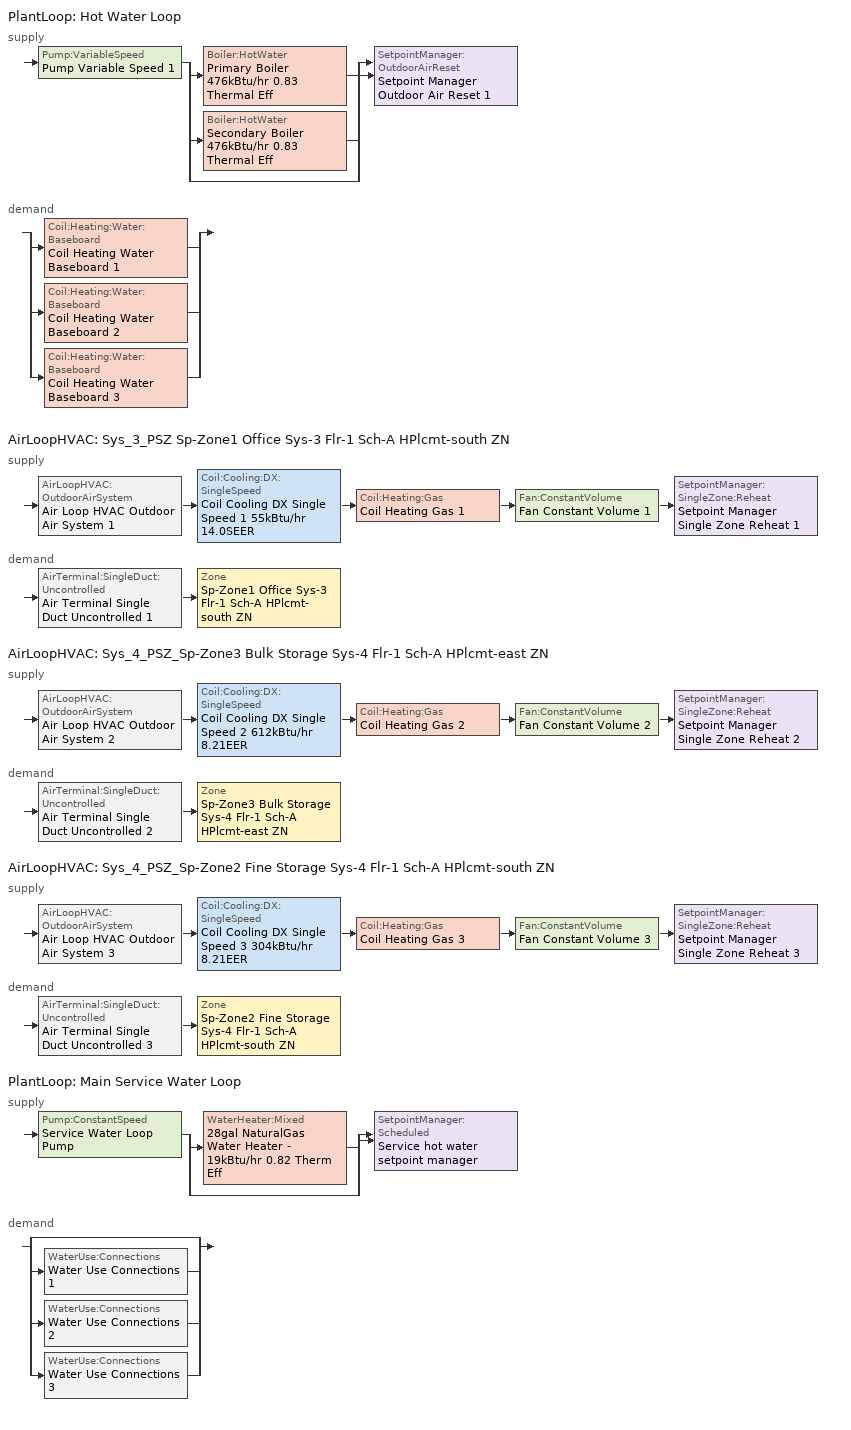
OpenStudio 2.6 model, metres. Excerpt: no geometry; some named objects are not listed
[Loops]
PlantLoop 'Hot Water Loop'
 supply: Pump:VariableSpeed 'Pump Variable Speed 1' > split
  | Boiler:HotWater 'Primary Boiler 476kBtu/hr 0.83 Thermal Eff'
  | Boiler:HotWater 'Secondary Boiler 476kBtu/hr 0.83 Thermal Eff'
  | bypass
  join > SetpointManager:OutdoorAirReset 'Setpoint Manager Outdoor Air Reset 1'
 demand: split
  | Coil:Heating:Water:Baseboard 'Coil Heating Water Baseboard 1'
  | Coil:Heating:Water:Baseboard 'Coil Heating Water Baseboard 2'
  | Coil:Heating:Water:Baseboard 'Coil Heating Water Baseboard 3'
AirLoopHVAC 'Sys_3_PSZ Sp-Zone1 Office Sys-3 Flr-1 Sch-A HPlcmt-south ZN'
 supply: AirLoopHVAC:OutdoorAirSystem 'Air Loop HVAC Outdoor Air System 1' > Coil:Cooling:DX:SingleSpeed 'Coil Cooling DX Single Speed 1 55kBtu/hr 14.0SEER' > Coil:Heating:Gas 'Coil Heating Gas 1' > Fan:ConstantVolume 'Fan Constant Volume 1' > SetpointManager:SingleZone:Reheat 'Setpoint Manager Single Zone Reheat 1'
 demand: AirTerminal:SingleDuct:Uncontrolled 'Air Terminal Single Duct Uncontrolled 1' > Zone 'Sp-Zone1 Office Sys-3 Flr-1 Sch-A HPlcmt-south ZN'
AirLoopHVAC 'Sys_4_PSZ_Sp-Zone3 Bulk Storage Sys-4 Flr-1 Sch-A HPlcmt-east ZN'
 supply: AirLoopHVAC:OutdoorAirSystem 'Air Loop HVAC Outdoor Air System 2' > Coil:Cooling:DX:SingleSpeed 'Coil Cooling DX Single Speed 2 612kBtu/hr 8.21EER' > Coil:Heating:Gas 'Coil Heating Gas 2' > Fan:ConstantVolume 'Fan Constant Volume 2' > SetpointManager:SingleZone:Reheat 'Setpoint Manager Single Zone Reheat 2'
 demand: AirTerminal:SingleDuct:Uncontrolled 'Air Terminal Single Duct Uncontrolled 2' > Zone 'Sp-Zone3 Bulk Storage Sys-4 Flr-1 Sch-A HPlcmt-east ZN'
AirLoopHVAC 'Sys_4_PSZ_Sp-Zone2 Fine Storage Sys-4 Flr-1 Sch-A HPlcmt-south ZN'
 supply: AirLoopHVAC:OutdoorAirSystem 'Air Loop HVAC Outdoor Air System 3' > Coil:Cooling:DX:SingleSpeed 'Coil Cooling DX Single Speed 3 304kBtu/hr 8.21EER' > Coil:Heating:Gas 'Coil Heating Gas 3' > Fan:ConstantVolume 'Fan Constant Volume 3' > SetpointManager:SingleZone:Reheat 'Setpoint Manager Single Zone Reheat 3'
 demand: AirTerminal:SingleDuct:Uncontrolled 'Air Terminal Single Duct Uncontrolled 3' > Zone 'Sp-Zone2 Fine Storage Sys-4 Flr-1 Sch-A HPlcmt-south ZN'
PlantLoop 'Main Service Water Loop'
 supply: Pump:ConstantSpeed 'Service Water Loop Pump' > split
  | WaterHeater:Mixed '28gal NaturalGas Water Heater - 19kBtu/hr 0.82 Therm Eff'
  | bypass
  join > SetpointManager:Scheduled 'Service hot water setpoint manager'
 demand: split
  | bypass
  | WaterUse:Connections 'Water Use Connections 1'
  | WaterUse:Connections 'Water Use Connections 2'
  | WaterUse:Connections 'Water Use Connections 3'
[Sizing:Zone] Zone Cooling Design Supply Air Temperature Input Method=SupplyAirTemperature; Zone Cooling Design Supply Air Temperature {C}=13; Zone Cooling Design Supply Air Temperature Difference {deltaC}=11.11; Zone Heating Design Supply Air Temperature Input Method=SupplyAirTemperature; Zone Heating Design Supply Air Temperature {C}=43; Zone Heating Design Supply Air Temperature Difference {deltaC}=11.11; Zone Cooling Design Supply Air Humidity Ratio {kg-H2O/kg-air}=0.0085; Zone Heating Design Supply Air Humidity Ratio {kg-H2O/kg-air}=0.008; Zone Heating Sizing Factor=1.3; Zone Cooling Sizing Factor=1.1; Cooling Design Air Flow Method=DesignDay; Heating Design Air Flow Method=DesignDay; Account for Dedicated Outdoor Air System=No; Dedicated Outdoor Air System Control Strategy=NeutralSupplyAir; Dedicated Outdoor Air Low Setpoint Temperature for Design {C}=autosize; Dedicated Outdoor Air High Setpoint Temperature for Design {C}=autosize
Sp-Zone1 Office Sys-3 Flr-1 Sch-A HPlcmt-south ZN; Sp-Zone3 Bulk Storage Sys-4 Flr-1 Sch-A HPlcmt-east ZN; Sp-Zone2 Fine Storage Sys-4 Flr-1 Sch-A HPlcmt-south ZN
[Zone equipment]
Sp-Zone1 Office Sys-3 Flr-1 Sch-A HPlcmt-south ZN: Sp-Zone1 Office Sys-3 Flr-1 Sch-A HPlcmt-south ZN erv doas, Air Terminal Single Duct Uncontrolled 1, Zone HVAC Baseboard Convective Water 1
Sp-Zone3 Bulk Storage Sys-4 Flr-1 Sch-A HPlcmt-east ZN: Sp-Zone3 Bulk Storage Sys-4 Flr-1 Sch-A HPlcmt-east ZN erv doas, Air Terminal Single Duct Uncontrolled 2, Zone HVAC Baseboard Convective Water 2
Sp-Zone2 Fine Storage Sys-4 Flr-1 Sch-A HPlcmt-south ZN: Sp-Zone2 Fine Storage Sys-4 Flr-1 Sch-A HPlcmt-south ZN erv doas, Air Terminal Single Duct Uncontrolled 3, Zone HVAC Baseboard Convective Water 3
[PlantLoop] Glycol Concentration=0; Plant Loop Volume {m3}=Autocalculate; Load Distribution Scheme=Optimal
Name | Fluid Type | Maximum Loop Temperature {C} | Minimum Loop Temperature {C}
Hot Water Loop | Water
Main Service Water Loop |  | 60 | 10
[Sizing:Plant] Loop Type=Heating; Sizing Option=NonCoincident; Zone Timesteps in Averaging Window=1; Coincident Sizing Factor Mode=None
Name | Design Loop Exit Temperature {C} | Loop Design Temperature Difference {deltaC}
Hot Water Loop | 82 | 16
Main Service Water Loop | 60 | 5
[Pump:VariableSpeed]
Pump Variable Speed 1: Motor Efficiency=0.865; Pump Control Type=Intermittent; Skin Loss Radiative Fraction=0.5; Design Power Sizing Method=PowerPerFlowPerPressure; Design Electric Power per Unit Flow Rate {W/(m3/s)}=348701.1; Design Shaft Power per Unit Flow Rate per Unit Head {W-s/m3-Pa}=1.45151; Design Minimum Flow Rate Fraction=0
[Boiler:HotWater] Fuel Type=NaturalGas; Nominal Capacity {W}=139392; Nominal Thermal Efficiency=0.83; Normalized Boiler Efficiency Curve=BOILER-EFFFPLR-NECB2011; Water Outlet Upper Temperature Limit {C}=99; Boiler Flow Mode=ConstantFlow; Parasitic Electric Load {W}=0; Sizing Factor=1
Primary Boiler 476kBtu/hr 0.83 Thermal Eff; Secondary Boiler 476kBtu/hr 0.83 Thermal Eff
[SetpointManager:OutdoorAirReset]
Setpoint Manager Outdoor Air Reset 1: Control Variable=Temperature; Setpoint at Outdoor Low Temperature {C}=82; Outdoor Low Temperature {C}=-16; Setpoint at Outdoor High Temperature {C}=60; Outdoor High Temperature {C}=0
[AirLoopHVAC] Design Supply Air Flow Rate {m3/s}=AutoSize
Name | Availability Schedule
Sys_3_PSZ Sp-Zone1 Office Sys-3 Flr-1 Sch-A HPlcmt-south ZN | Sys_3_PSZ Sp-Zone1 Office Sys-3 Flr-1 Sch-A HPlcmt-south ZN Occ Sch
Sys_4_PSZ_Sp-Zone3 Bulk Storage Sys-4 Flr-1 Sch-A HPlcmt-east ZN | Sys_4_PSZ_Sp-Zone3 Bulk Storage Sys-4 Flr-1 Sch-A HPlcmt-east ZN Occ Sch
Sys_4_PSZ_Sp-Zone2 Fine Storage Sys-4 Flr-1 Sch-A HPlcmt-south ZN | Sys_4_PSZ_Sp-Zone2 Fine Storage Sys-4 Flr-1 Sch-A HPlcmt-south ZN Occ Sch
[Sizing:System] Type of Load to Size On=Sensible; Design Outdoor Air Flow Rate {m3/s}=Autosize; Minimum System Air Flow Ratio=1; Preheat Design Temperature {C}=7; Preheat Design Humidity Ratio {kg-H2O/kg-Air}=0.008; Precool Design Temperature {C}=13; Precool Design Humidity Ratio {kg-H2O/kg-Air}=0.008; Central Cooling Design Supply Air Temperature {C}=13; Central Heating Design Supply Air Temperature {C}=43; Sizing Option=NonCoincident; 100% Outdoor Air in Cooling=No; 100% Outdoor Air in Heating=No; Central Cooling Design Supply Air Humidity Ratio {kg-H2O/kg-Air}=0.0085; Central Heating Design Supply Air Humidity Ratio {kg-H2O/kg-Air}=0.008; Cooling Design Air Flow Method=DesignDay; Cooling Design Air Flow Rate {m3/s}=0; Heating Design Air Flow Method=DesignDay; Heating Design Air Flow Rate {m3/s}=0; System Outdoor Air Method=ZoneSum; Zone Maximum Outdoor Air Fraction=1; Cooling Supply Air Flow Rate Per Floor Area {m3/s-m2}=0.00996765; Cooling Fraction of Autosized Cooling Supply Air Flow Rate=1; Cooling Supply Air Flow Rate Per Unit Cooling Capacity {m3/s-W}=3.94755e-05; Heating Supply Air Flow Rate Per Floor Area {m3/s-m2}=0.00996765; Heating Fraction of Autosized Heating Supply Air Flow Rate=1; Heating Fraction of Autosized Cooling Supply Air Flow Rate=1; Heating Supply Air Flow Rate Per Unit Heating Capacity {m3/s-W}=3.15882e-05; Cooling Design Capacity Method=CoolingDesignCapacity; Cooling Design Capacity {W}=autosize; Cooling Design Capacity Per Floor Area {W/m2}=234.7; Fraction of Autosized Cooling Design Capacity=1; Heating Design Capacity Method=HeatingDesignCapacity; Heating Design Capacity {W}=autosize; Heating Design Capacity Per Floor Area {W/m2}=157; Fraction of Autosized Heating Design Capacity=1; Central Cooling Capacity Control Method=OnOff
Sys_3_PSZ Sp-Zone1 Office Sys-3 Flr-1 Sch-A HPlcmt-south ZN; Sys_4_PSZ_Sp-Zone3 Bulk Storage Sys-4 Flr-1 Sch-A HPlcmt-east ZN; Sys_4_PSZ_Sp-Zone2 Fine Storage Sys-4 Flr-1 Sch-A HPlcmt-south ZN
[Fan:ConstantVolume] Availability Schedule=Always On Discrete; Fan Efficiency=0.39975; Pressure Rise {Pa}=640; Maximum Flow Rate {m3/s}=AutoSize; Motor Efficiency=0.615
Fan Constant Volume 1; Fan Constant Volume 2; Fan Constant Volume 3
[Coil:Heating:Gas] Availability Schedule=Always On Discrete; Nominal Capacity {W}=AutoSize; Parasitic Electric Load {W}=0; Part Load Fraction Correlation Curve=FURNACE-EFFPLR-NECB2011; Parasitic Gas Load {W}=0
Name | Gas Burner Efficiency
Coil Heating Gas 1 | 0.924
Coil Heating Gas 2; Coil Heating Gas 3 | 0.81
[Coil:Cooling:DX:SingleSpeed] Availability Schedule=Always On Discrete; Rated Total Cooling Capacity {W}=autosize; Rated Sensible Heat Ratio=autosize; Rated Air Flow Rate {m3/s}=autosize; Rated Evaporator Fan Power Per Volume Flow Rate {W/(m3/s)}=773.3; Total Cooling Capacity Function of Temperature Curve=DXCOOL-NECB2011-REF-CAPFT; Total Cooling Capacity Function of Flow Fraction Curve=DXCOOL-NECB2011-REF-CAPFFLOW; Energy Input Ratio Function of Temperature Curve=DXCOOL-NECB2011-REF-COOLEIRFT; Energy Input Ratio Function of Flow Fraction Curve=DXCOOL-NECB2011-REF-COOLEIRFFLOW; Part Load Fraction Correlation Curve=DXCOOL-NECB2011-REF-COOLPLFFPLR; Condenser Type=AirCooled; Evaporative Condenser Effectiveness=0; Evaporative Condenser Air Flow Rate {m3/s}=Autosize; Evaporative Condenser Pump Rated Power Consumption {W}=Autosize; Crankcase Heater Capacity {W}=0; Maximum Outdoor Dry-Bulb Temperature for Crankcase Heater Operation {C}=0; Basin Heater Capacity {W/K}=0; Basin Heater Setpoint Temperature {C}=10
Name | Rated COP {W/W}
Coil Cooling DX Single Speed 1 55kBtu/hr 14.0SEER | 3.8248
Coil Cooling DX Single Speed 2 612kBtu/hr 8.21EER | 3.16859
Coil Cooling DX Single Speed 3 304kBtu/hr 8.21EER | 2.97093
[Controller:OutdoorAir] Minimum Outdoor Air Flow Rate {m3/s}=0; Maximum Outdoor Air Flow Rate {m3/s}=0; Economizer Control Action Type=ModulateFlow; Lockout Type=NoLockout; Minimum Limit Type=FixedMinimum; High Humidity Control=No; Heat Recovery Bypass Control Type=BypassWhenOAFlowGreaterThanMinimum
Name | Economizer Control Type | Economizer Maximum Limit Dry-Bulb Temperature {C} | Economizer Maximum Limit Enthalpy {J/kg} | Economizer Minimum Limit Dry-Bulb Temperature {C} | Minimum Outdoor Air Schedule | Controller Mechanical Ventilation
Controller Outdoor Air 1 | NoEconomizer | 28 | 64000 | -100 | Sys_3_PSZ Sp-Zone1 Office Sys-3 Flr-1 Sch-A HPlcmt-south ZN Occ Sch | Controller Mechanical Ventilation 1
Controller Outdoor Air 2 | DifferentialEnthalpy |  |  |  | Sys_4_PSZ_Sp-Zone3 Bulk Storage Sys-4 Flr-1 Sch-A HPlcmt-east ZN Occ Sch | Controller Mechanical Ventilation 2
Controller Outdoor Air 3 | DifferentialEnthalpy |  |  |  | Sys_4_PSZ_Sp-Zone2 Fine Storage Sys-4 Flr-1 Sch-A HPlcmt-south ZN Occ Sch | Controller Mechanical Ventilation 3
[Controller:MechanicalVentilation] Availability Schedule=Always On Discrete; System Outdoor Air Method=ZoneSum
Controller Mechanical Ventilation 1; Controller Mechanical Ventilation 2; Controller Mechanical Ventilation 3
[AirLoopHVAC:OutdoorAirSystem]
Name | Controller
Air Loop HVAC Outdoor Air System 1 | Controller Outdoor Air 1
Air Loop HVAC Outdoor Air System 2 | Controller Outdoor Air 2
Air Loop HVAC Outdoor Air System 3 | Controller Outdoor Air 3
[SetpointManager:SingleZone:Reheat] Minimum Supply Air Temperature {C}=13; Maximum Supply Air Temperature {C}=43
Name | Control Zone
Setpoint Manager Single Zone Reheat 1 | Sp-Zone1 Office Sys-3 Flr-1 Sch-A HPlcmt-south ZN
Setpoint Manager Single Zone Reheat 2 | Sp-Zone3 Bulk Storage Sys-4 Flr-1 Sch-A HPlcmt-east ZN
Setpoint Manager Single Zone Reheat 3 | Sp-Zone2 Fine Storage Sys-4 Flr-1 Sch-A HPlcmt-south ZN
[AirTerminal:SingleDuct:Uncontrolled] Availability Schedule=Always On Discrete; Maximum Air Flow Rate {m3/s}=AutoSize
Air Terminal Single Duct Uncontrolled 1; Air Terminal Single Duct Uncontrolled 2; Air Terminal Single Duct Uncontrolled 3
[Coil:Heating:Water:Baseboard] Heating Design Capacity Method=HeatingDesignCapacity; Heating Design Capacity {W}=autosize; Heating Design Capacity Per Floor Area {W/m2}=0; Fraction of Autosized Heating Design Capacity=0.8
Coil Heating Water Baseboard 1; Coil Heating Water Baseboard 2; Coil Heating Water Baseboard 3
[ZoneHVAC:Baseboard:Convective:Water] Availability Schedule=Always On Discrete
Name | Heating Coil
Zone HVAC Baseboard Convective Water 1 | Coil Heating Water Baseboard 1
Zone HVAC Baseboard Convective Water 2 | Coil Heating Water Baseboard 2
Zone HVAC Baseboard Convective Water 3 | Coil Heating Water Baseboard 3
[SetpointManager:Scheduled]
Service hot water setpoint manager: Control Variable=Temperature; Schedule=Service Water Loop Temp - 140F
[Pump:ConstantSpeed]
Service Water Loop Pump: Rated Flow Rate {m3/s}=autosize; Rated Pump Head {Pa}=1205.26; Rated Power Consumption {W}=autosize; Motor Efficiency=0.7; Fraction of Motor Inefficiencies to Fluid Stream=0; Pump Control Type=Intermittent; Design Power Sizing Method=PowerPerFlowPerPressure; Design Electric Power per Unit Flow Rate {W/(m3/s)}=348701.1; Design Shaft Power per Unit Flow Rate per Unit Head {W-s/m3-Pa}=1.28205
[WaterHeater:Mixed]
28gal NaturalGas Water Heater - 19kBtu/hr 0.82 Therm Eff: Tank Volume {m3}=0.104333; Setpoint Temperature Schedule=Service Water Loop Temp - 140F; Deadband Temperature Difference {deltaC}=2; Maximum Temperature Limit {C}=82.2222; Heater Control Type=Cycle; Heater Maximum Capacity {W}=5451.37; Heater Fuel Type=NaturalGas; Heater Thermal Efficiency=0.82; Part Load Factor Curve=SWH-EFFFPLR-NECB2011; Off Cycle Parasitic Fuel Consumption Rate {W}=20; Off Cycle Parasitic Fuel Type=NaturalGas; Off Cycle Parasitic Heat Fraction to Tank=0.8; On Cycle Parasitic Fuel Type=NaturalGas; On Cycle Parasitic Heat Fraction to Tank=0; Ambient Temperature Indicator=Schedule; Ambient Temperature Schedule=Water Heater Ambient Temp Schedule - 70F; Off Cycle Loss Coefficient to Ambient Temperature {W/K}=1.31796; On Cycle Loss Coefficient to Ambient Temperature {W/K}=1.31796; Use Side Effectiveness=1; Source Side Effectiveness=1; Use Side Design Flow Rate {m3/s}=autosize; Source Side Design Flow Rate {m3/s}=autosize; Indirect Water Heating Recovery Time {hr}=1.5; Source Side Flow Control Mode=IndirectHeatPrimarySetpoint
[WaterUse:Connections]
Name | Water Use Equipment Name 1
Water Use Connections 1 | Zone1 office Service Water Use 0.09gal/min
Water Use Connections 2 | Zone2 fine storage Service Water Use 0.15gal/min
Water Use Connections 3 | Zone3 bulk storage Service Water Use 0.18gal/min
[WaterUse:Equipment:Definition]
Name | Peak Flow Rate {m3/s} | Target Temperature Schedule | Sensible Fraction Schedule | Latent Fraction Schedule
Zone1 office Service Water Use Def 0.09gal/min | 5.66156e-06 | Schedule Ruleset 5 | Schedule Ruleset 3 | Schedule Ruleset 4
Zone2 fine storage Service Water Use Def 0.15gal/min | 9.62095e-06 | Schedule Ruleset 8 | Schedule Ruleset 6 | Schedule Ruleset 7
Zone3 bulk storage Service Water Use Def 0.18gal/min | 1.10641e-05 | Schedule Ruleset 11 | Schedule Ruleset 9 | Schedule Ruleset 10
[WaterUse:Equipment] Flow Rate Fraction Schedule=NECB-A-Service Water Heating
Name | Water Use Equipment Definition | Space
Zone1 office Service Water Use 0.09gal/min | Zone1 office Service Water Use Def 0.09gal/min | Zone1 Office
Zone2 fine storage Service Water Use 0.15gal/min | Zone2 fine storage Service Water Use Def 0.15gal/min | Zone2 Fine Storage
Zone3 bulk storage Service Water Use 0.18gal/min | Zone3 bulk storage Service Water Use Def 0.18gal/min | Zone3 Bulk Storage
[HeatExchanger:AirToAir:SensibleAndLatent] Availability Schedule=Always On Discrete; Nominal Supply Air Flow Rate {m3/s}=autosize; Sensible Effectiveness at 100% Heating Air Flow=0.76; Latent Effectiveness at 100% Heating Air Flow=0.75; Sensible Effectiveness at 75% Heating Air Flow=0.81; Latent Effectiveness at 75% Heating Air Flow=0.75; Sensible Effectiveness at 100% Cooling Air Flow=0.76; Latent Effectiveness at 100% Cooling Air Flow=0.75; Sensible Effectiveness at 75% Cooling Air Flow=0.81; Latent Effectiveness at 75% Cooling Air Flow=0.75; Nominal Electric Power {W}=0; Supply Air Outlet Temperature Control=No; Heat Exchanger Type=Rotary; Frost Control Type=ExhaustAirRecirculation; Threshold Temperature {C}=-23.3; Initial Defrost Time Fraction=0.167; Rate of Defrost Time Fraction Increase {1/K}=0.012; Economizer Lockout=No
Sp-Zone1 Office Sys-3 Flr-1 Sch-A HPlcmt-south ZN erv hx; Sp-Zone2 Fine Storage Sys-4 Flr-1 Sch-A HPlcmt-south ZN erv hx; Sp-Zone3 Bulk Storage Sys-4 Flr-1 Sch-A HPlcmt-east ZN erv hx
[ZoneHVAC:EnergyRecoveryVentilator:Controller] Temperature High Limit {C}=19; Temperature Low Limit {C}=13; Exhaust Air Temperature Limit=NoExhaustAirTemperatureLimit; Exhaust Air Enthalpy Limit=NoExhaustAirEnthalpyLimit; Time of Day Economizer Flow Control Schedule=Always Off Discrete; High Humidity Control Flag=No; High Humidity Outdoor Air Flow Ratio=1; Control High Indoor Humidity Based on Outdoor Humidity Ratio=Yes
Name | Electronic Enthalpy Limit Curve
Sp-Zone1 Office Sys-3 Flr-1 Sch-A HPlcmt-south ZN erv contr | Curve Cubic 3
Sp-Zone2 Fine Storage Sys-4 Flr-1 Sch-A HPlcmt-south ZN erv contr | Curve Cubic 4
Sp-Zone3 Bulk Storage Sys-4 Flr-1 Sch-A HPlcmt-east ZN erv contr | Curve Cubic 5
[Fan:OnOff] Availability Schedule=Always On Discrete; Fan Efficiency=0.75; Pressure Rise {Pa}=200; Maximum Flow Rate {m3/s}=autosize; Motor Efficiency=0.9; Motor In Airstream Fraction=1
Name | Fan Power Ratio Function of Speed Ratio Curve | Fan Efficiency Ratio Function of Speed Ratio Curve
Sp-Zone1 Office Sys-3 Flr-1 Sch-A HPlcmt-south ZN erv sup fan | Fan On Off Power Curve 2 | Fan On Off Efficiency Curve 2
Sp-Zone1 Office Sys-3 Flr-1 Sch-A HPlcmt-south ZN erv exh fan | Fan On Off Power Curve 3 | Fan On Off Efficiency Curve 3
Sp-Zone2 Fine Storage Sys-4 Flr-1 Sch-A HPlcmt-south ZN erv sup fan | Fan On Off Power Curve 4 | Fan On Off Efficiency Curve 4
Sp-Zone2 Fine Storage Sys-4 Flr-1 Sch-A HPlcmt-south ZN erv exh fan | Fan On Off Power Curve 5 | Fan On Off Efficiency Curve 5
Sp-Zone3 Bulk Storage Sys-4 Flr-1 Sch-A HPlcmt-east ZN erv sup fan | Fan On Off Power Curve 6 | Fan On Off Efficiency Curve 6
Sp-Zone3 Bulk Storage Sys-4 Flr-1 Sch-A HPlcmt-east ZN erv exh fan | Fan On Off Power Curve 7 | Fan On Off Efficiency Curve 7
[ZoneHVAC:EnergyRecoveryVentilator] Supply Air Flow Rate {m3/s}=autosize; Exhaust Air Flow Rate {m3/s}=autosize; Ventilation Rate per Occupant {m3/s-person}=0
Name | Availability Schedule | Heat Exchanger | Supply Air Fan | Exhaust Air Fan | Controller | Ventilation Rate per Unit Floor Area {m3/s-m2}
Sp-Zone1 Office Sys-3 Flr-1 Sch-A HPlcmt-south ZN erv doas | Sys_3_PSZ Sp-Zone1 Office Sys-3 Flr-1 Sch-A HPlcmt-south ZN Occ Sch | Sp-Zone1 Office Sys-3 Flr-1 Sch-A HPlcmt-south ZN erv hx | Sp-Zone1 Office Sys-3 Flr-1 Sch-A HPlcmt-south ZN erv sup fan | Sp-Zone1 Office Sys-3 Flr-1 Sch-A HPlcmt-south ZN erv exh fan | Sp-Zone1 Office Sys-3 Flr-1 Sch-A HPlcmt-south ZN erv contr | 0.00042164
Sp-Zone2 Fine Storage Sys-4 Flr-1 Sch-A HPlcmt-south ZN erv doas | Sys_4_PSZ_Sp-Zone2 Fine Storage Sys-4 Flr-1 Sch-A HPlcmt-south ZN Occ Sch | Sp-Zone2 Fine Storage Sys-4 Flr-1 Sch-A HPlcmt-south ZN erv hx | Sp-Zone2 Fine Storage Sys-4 Flr-1 Sch-A HPlcmt-south ZN erv sup fan | Sp-Zone2 Fine Storage Sys-4 Flr-1 Sch-A HPlcmt-south ZN erv exh fan | Sp-Zone2 Fine Storage Sys-4 Flr-1 Sch-A HPlcmt-south ZN erv contr | 0.0003048
Sp-Zone3 Bulk Storage Sys-4 Flr-1 Sch-A HPlcmt-east ZN erv doas | Sys_4_PSZ_Sp-Zone3 Bulk Storage Sys-4 Flr-1 Sch-A HPlcmt-east ZN Occ Sch | Sp-Zone3 Bulk Storage Sys-4 Flr-1 Sch-A HPlcmt-east ZN erv hx | Sp-Zone3 Bulk Storage Sys-4 Flr-1 Sch-A HPlcmt-east ZN erv sup fan | Sp-Zone3 Bulk Storage Sys-4 Flr-1 Sch-A HPlcmt-east ZN erv exh fan | Sp-Zone3 Bulk Storage Sys-4 Flr-1 Sch-A HPlcmt-east ZN erv contr | 0.0003048
[Schedule:Ruleset]
Name | Default Day Schedule | Summer Design Day Schedule | Winter Design Day Schedule
Service Water Loop Temp - 140F | Service Water Loop Temp - 140F Default
Water Heater Ambient Temp Schedule - 70F | Water Heater Ambient Temp Schedule - 70F Default
Schedule Ruleset 3 | Schedule Day 5
Schedule Ruleset 4 | Schedule Day 6
Schedule Ruleset 5 | Schedule Day 7
NECB-A-Service Water Heating | NECB-A-Service Water Heating Default
Schedule Ruleset 6 | Schedule Day 8
Schedule Ruleset 7 | Schedule Day 9
Schedule Ruleset 8 | Schedule Day 10
Schedule Ruleset 9 | Schedule Day 11
Schedule Ruleset 10 | Schedule Day 12
Schedule Ruleset 11 | Schedule Day 13
Sys_3_PSZ Sp-Zone1 Office Sys-3 Flr-1 Sch-A HPlcmt-south ZN Occ Sch | Sys_3_PSZ Sp-Zone1 Office Sys-3 Flr-1 Sch-A HPlcmt-south ZN Occ Sch Default | Sys_3_PSZ Sp-Zone1 Office Sys-3 Flr-1 Sch-A HPlcmt-south ZN Occ Sch Summer Design Day | Sys_3_PSZ Sp-Zone1 Office Sys-3 Flr-1 Sch-A HPlcmt-south ZN Occ Sch Winter Design Day
Sys_4_PSZ_Sp-Zone2 Fine Storage Sys-4 Flr-1 Sch-A HPlcmt-south ZN Occ Sch | Sys_4_PSZ_Sp-Zone2 Fine Storage Sys-4 Flr-1 Sch-A HPlcmt-south ZN Occ Sch Default | Sys_4_PSZ_Sp-Zone2 Fine Storage Sys-4 Flr-1 Sch-A HPlcmt-south ZN Occ Sch Summer Design Day | Sys_4_PSZ_Sp-Zone2 Fine Storage Sys-4 Flr-1 Sch-A HPlcmt-south ZN Occ Sch Winter Design Day
Sys_4_PSZ_Sp-Zone3 Bulk Storage Sys-4 Flr-1 Sch-A HPlcmt-east ZN Occ Sch | Sys_4_PSZ_Sp-Zone3 Bulk Storage Sys-4 Flr-1 Sch-A HPlcmt-east ZN Occ Sch Default | Sys_4_PSZ_Sp-Zone3 Bulk Storage Sys-4 Flr-1 Sch-A HPlcmt-east ZN Occ Sch Summer Design Day | Sys_4_PSZ_Sp-Zone3 Bulk Storage Sys-4 Flr-1 Sch-A HPlcmt-east ZN Occ Sch Winter Design Day
[Schedule:Day]
Service Water Loop Temp - 140F Default; Schedule Day 7; Schedule Day 10; Schedule Day 13: 24, 0, 60
Water Heater Ambient Temp Schedule - 70F Default: 24, 0, 21.1111
Schedule Day 5; Schedule Day 8; Schedule Day 11: 24, 0, 0.2
Schedule Day 6; NECB-A-Service Water Heating Sat Day; NECB-A-Service Water Heating Sun|Hol Day; Schedule Day 9; Schedule Day 12: 24, 0, 0.05
NECB-A-Service Water Heating Default; NECB-A-Service Water Heating Default|Wkdy Day: 7, 0, 0.05, 8, 0, 0.1, 10, 0, 0.5, 16, 0, 0.9, 17, 0, 0.7, 18, 0, 0.5, 19, 0, 0.3, 22, 0, 0.2, 24, 0, 0.05
Sys_3_PSZ Sp-Zone1 Office Sys-3 Flr-1 Sch-A HPlcmt-south ZN Occ Sch Default; Sys_3_PSZ Sp-Zone1 Office Sys-3 Flr-1 Sch-A HPlcmt-south ZN Occ Sch Winter Design Day; Sys_3_PSZ Sp-Zone1 Office Sys-3 Flr-1 Sch-A HPlcmt-south ZN Occ Sch Summer Design Day; Sys_4_PSZ_Sp-Zone2 Fine Storage Sys-4 Flr-1 Sch-A HPlcmt-south ZN Occ Sch Default; Sys_4_PSZ_Sp-Zone2 Fine Storage Sys-4 Flr-1 Sch-A HPlcmt-south ZN Occ Sch Winter Design Day; Sys_4_PSZ_Sp-Zone2 Fine Storage Sys-4 Flr-1 Sch-A HPlcmt-south ZN Occ Sch Summer Design Day; Sys_4_PSZ_Sp-Zone3 Bulk Storage Sys-4 Flr-1 Sch-A HPlcmt-east ZN Occ Sch Default; Sys_4_PSZ_Sp-Zone3 Bulk Storage Sys-4 Flr-1 Sch-A HPlcmt-east ZN Occ Sch Winter Design Day; Sys_4_PSZ_Sp-Zone3 Bulk Storage Sys-4 Flr-1 Sch-A HPlcmt-east ZN Occ Sch Summer Design Day: 24, 0, 1
Sys_3_PSZ Sp-Zone1 Office Sys-3 Flr-1 Sch-A HPlcmt-south ZN Occ Sch Monday; Sys_3_PSZ Sp-Zone1 Office Sys-3 Flr-1 Sch-A HPlcmt-south ZN Occ Sch Tuesday; Sys_3_PSZ Sp-Zone1 Office Sys-3 Flr-1 Sch-A HPlcmt-south ZN Occ Sch Wednesday; Sys_3_PSZ Sp-Zone1 Office Sys-3 Flr-1 Sch-A HPlcmt-south ZN Occ Sch Thursday; Sys_3_PSZ Sp-Zone1 Office Sys-3 Flr-1 Sch-A HPlcmt-south ZN Occ Sch Friday; Sys_4_PSZ_Sp-Zone2 Fine Storage Sys-4 Flr-1 Sch-A HPlcmt-south ZN Occ Sch Monday; Sys_4_PSZ_Sp-Zone2 Fine Storage Sys-4 Flr-1 Sch-A HPlcmt-south ZN Occ Sch Tuesday; Sys_4_PSZ_Sp-Zone2 Fine Storage Sys-4 Flr-1 Sch-A HPlcmt-south ZN Occ Sch Wednesday; Sys_4_PSZ_Sp-Zone2 Fine Storage Sys-4 Flr-1 Sch-A HPlcmt-south ZN Occ Sch Thursday; Sys_4_PSZ_Sp-Zone2 Fine Storage Sys-4 Flr-1 Sch-A HPlcmt-south ZN Occ Sch Friday; Sys_4_PSZ_Sp-Zone3 Bulk Storage Sys-4 Flr-1 Sch-A HPlcmt-east ZN Occ Sch Monday; Sys_4_PSZ_Sp-Zone3 Bulk Storage Sys-4 Flr-1 Sch-A HPlcmt-east ZN Occ Sch Tuesday; Sys_4_PSZ_Sp-Zone3 Bulk Storage Sys-4 Flr-1 Sch-A HPlcmt-east ZN Occ Sch Wednesday; Sys_4_PSZ_Sp-Zone3 Bulk Storage Sys-4 Flr-1 Sch-A HPlcmt-east ZN Occ Sch Thursday; Sys_4_PSZ_Sp-Zone3 Bulk Storage Sys-4 Flr-1 Sch-A HPlcmt-east ZN Occ Sch Friday: 8, 0, 0, 19, 0, 1, 24, 0, 0
Sys_3_PSZ Sp-Zone1 Office Sys-3 Flr-1 Sch-A HPlcmt-south ZN Occ Sch Saturday; Sys_3_PSZ Sp-Zone1 Office Sys-3 Flr-1 Sch-A HPlcmt-south ZN Occ Sch Sunday; Sys_4_PSZ_Sp-Zone2 Fine Storage Sys-4 Flr-1 Sch-A HPlcmt-south ZN Occ Sch Saturday; Sys_4_PSZ_Sp-Zone2 Fine Storage Sys-4 Flr-1 Sch-A HPlcmt-south ZN Occ Sch Sunday; Sys_4_PSZ_Sp-Zone3 Bulk Storage Sys-4 Flr-1 Sch-A HPlcmt-east ZN Occ Sch Saturday; Sys_4_PSZ_Sp-Zone3 Bulk Storage Sys-4 Flr-1 Sch-A HPlcmt-east ZN Occ Sch Sunday: 24, 0, 0
[Schedule:Rule] Date Specification Type=DateRange; Start Month=1; Start Day=1; End Month=12
Name | Schedule Ruleset | Rule Order | Day Schedule | Apply Monday | Apply Tuesday | Apply Wednesday | Apply Thursday | Apply Friday | End Day | Apply Saturday | Apply Sunday
Schedule Rule 20 | NECB-A-Service Water Heating | 2 | NECB-A-Service Water Heating Default|Wkdy Day | Yes | Yes | Yes | Yes | Yes | 31
Schedule Rule 21 | NECB-A-Service Water Heating | 1 | NECB-A-Service Water Heating Sat Day |  |  |  |  |  | 31 | Yes
Schedule Rule 22 | NECB-A-Service Water Heating | 0 | NECB-A-Service Water Heating Sun|Hol Day |  |  |  |  |  | 31 |  | Yes
Sys_3_PSZ Sp-Zone1 Office Sys-3 Flr-1 Sch-A HPlcmt-south ZN Occ Sch Monday Rule | Sys_3_PSZ Sp-Zone1 Office Sys-3 Flr-1 Sch-A HPlcmt-south ZN Occ Sch | 6 | Sys_3_PSZ Sp-Zone1 Office Sys-3 Flr-1 Sch-A HPlcmt-south ZN Occ Sch Monday | Yes |  |  |  |  | 25
Sys_3_PSZ Sp-Zone1 Office Sys-3 Flr-1 Sch-A HPlcmt-south ZN Occ Sch Tuesday Rule | Sys_3_PSZ Sp-Zone1 Office Sys-3 Flr-1 Sch-A HPlcmt-south ZN Occ Sch | 5 | Sys_3_PSZ Sp-Zone1 Office Sys-3 Flr-1 Sch-A HPlcmt-south ZN Occ Sch Tuesday |  | Yes |  |  |  | 26
Sys_3_PSZ Sp-Zone1 Office Sys-3 Flr-1 Sch-A HPlcmt-south ZN Occ Sch Wednesday Rule | Sys_3_PSZ Sp-Zone1 Office Sys-3 Flr-1 Sch-A HPlcmt-south ZN Occ Sch | 4 | Sys_3_PSZ Sp-Zone1 Office Sys-3 Flr-1 Sch-A HPlcmt-south ZN Occ Sch Wednesday |  |  | Yes |  |  | 27
Sys_3_PSZ Sp-Zone1 Office Sys-3 Flr-1 Sch-A HPlcmt-south ZN Occ Sch Thursday Rule | Sys_3_PSZ Sp-Zone1 Office Sys-3 Flr-1 Sch-A HPlcmt-south ZN Occ Sch | 3 | Sys_3_PSZ Sp-Zone1 Office Sys-3 Flr-1 Sch-A HPlcmt-south ZN Occ Sch Thursday |  |  |  | Yes |  | 28
Sys_3_PSZ Sp-Zone1 Office Sys-3 Flr-1 Sch-A HPlcmt-south ZN Occ Sch Friday Rule | Sys_3_PSZ Sp-Zone1 Office Sys-3 Flr-1 Sch-A HPlcmt-south ZN Occ Sch | 2 | Sys_3_PSZ Sp-Zone1 Office Sys-3 Flr-1 Sch-A HPlcmt-south ZN Occ Sch Friday |  |  |  |  | Yes | 29
Sys_3_PSZ Sp-Zone1 Office Sys-3 Flr-1 Sch-A HPlcmt-south ZN Occ Sch Saturday Rule | Sys_3_PSZ Sp-Zone1 Office Sys-3 Flr-1 Sch-A HPlcmt-south ZN Occ Sch | 1 | Sys_3_PSZ Sp-Zone1 Office Sys-3 Flr-1 Sch-A HPlcmt-south ZN Occ Sch Saturday |  |  |  |  |  | 30 | Yes
Sys_3_PSZ Sp-Zone1 Office Sys-3 Flr-1 Sch-A HPlcmt-south ZN Occ Sch Sunday Rule | Sys_3_PSZ Sp-Zone1 Office Sys-3 Flr-1 Sch-A HPlcmt-south ZN Occ Sch | 0 | Sys_3_PSZ Sp-Zone1 Office Sys-3 Flr-1 Sch-A HPlcmt-south ZN Occ Sch Sunday |  |  |  |  |  | 31 |  | Yes
Sys_4_PSZ_Sp-Zone2 Fine Storage Sys-4 Flr-1 Sch-A HPlcmt-south ZN Occ Sch Monday Rule | Sys_4_PSZ_Sp-Zone2 Fine Storage Sys-4 Flr-1 Sch-A HPlcmt-south ZN Occ Sch | 6 | Sys_4_PSZ_Sp-Zone2 Fine Storage Sys-4 Flr-1 Sch-A HPlcmt-south ZN Occ Sch Monday | Yes |  |  |  |  | 25
Sys_4_PSZ_Sp-Zone2 Fine Storage Sys-4 Flr-1 Sch-A HPlcmt-south ZN Occ Sch Tuesday Rule | Sys_4_PSZ_Sp-Zone2 Fine Storage Sys-4 Flr-1 Sch-A HPlcmt-south ZN Occ Sch | 5 | Sys_4_PSZ_Sp-Zone2 Fine Storage Sys-4 Flr-1 Sch-A HPlcmt-south ZN Occ Sch Tuesday |  | Yes |  |  |  | 26
Sys_4_PSZ_Sp-Zone2 Fine Storage Sys-4 Flr-1 Sch-A HPlcmt-south ZN Occ Sch Wednesday Rule | Sys_4_PSZ_Sp-Zone2 Fine Storage Sys-4 Flr-1 Sch-A HPlcmt-south ZN Occ Sch | 4 | Sys_4_PSZ_Sp-Zone2 Fine Storage Sys-4 Flr-1 Sch-A HPlcmt-south ZN Occ Sch Wednesday |  |  | Yes |  |  | 27
Sys_4_PSZ_Sp-Zone2 Fine Storage Sys-4 Flr-1 Sch-A HPlcmt-south ZN Occ Sch Thursday Rule | Sys_4_PSZ_Sp-Zone2 Fine Storage Sys-4 Flr-1 Sch-A HPlcmt-south ZN Occ Sch | 3 | Sys_4_PSZ_Sp-Zone2 Fine Storage Sys-4 Flr-1 Sch-A HPlcmt-south ZN Occ Sch Thursday |  |  |  | Yes |  | 28
Sys_4_PSZ_Sp-Zone2 Fine Storage Sys-4 Flr-1 Sch-A HPlcmt-south ZN Occ Sch Friday Rule | Sys_4_PSZ_Sp-Zone2 Fine Storage Sys-4 Flr-1 Sch-A HPlcmt-south ZN Occ Sch | 2 | Sys_4_PSZ_Sp-Zone2 Fine Storage Sys-4 Flr-1 Sch-A HPlcmt-south ZN Occ Sch Friday |  |  |  |  | Yes | 29
Sys_4_PSZ_Sp-Zone2 Fine Storage Sys-4 Flr-1 Sch-A HPlcmt-south ZN Occ Sch Saturday Rule | Sys_4_PSZ_Sp-Zone2 Fine Storage Sys-4 Flr-1 Sch-A HPlcmt-south ZN Occ Sch | 1 | Sys_4_PSZ_Sp-Zone2 Fine Storage Sys-4 Flr-1 Sch-A HPlcmt-south ZN Occ Sch Saturday |  |  |  |  |  | 30 | Yes
Sys_4_PSZ_Sp-Zone2 Fine Storage Sys-4 Flr-1 Sch-A HPlcmt-south ZN Occ Sch Sunday Rule | Sys_4_PSZ_Sp-Zone2 Fine Storage Sys-4 Flr-1 Sch-A HPlcmt-south ZN Occ Sch | 0 | Sys_4_PSZ_Sp-Zone2 Fine Storage Sys-4 Flr-1 Sch-A HPlcmt-south ZN Occ Sch Sunday |  |  |  |  |  | 31 |  | Yes
Sys_4_PSZ_Sp-Zone3 Bulk Storage Sys-4 Flr-1 Sch-A HPlcmt-east ZN Occ Sch Monday Rule | Sys_4_PSZ_Sp-Zone3 Bulk Storage Sys-4 Flr-1 Sch-A HPlcmt-east ZN Occ Sch | 6 | Sys_4_PSZ_Sp-Zone3 Bulk Storage Sys-4 Flr-1 Sch-A HPlcmt-east ZN Occ Sch Monday | Yes |  |  |  |  | 25
Sys_4_PSZ_Sp-Zone3 Bulk Storage Sys-4 Flr-1 Sch-A HPlcmt-east ZN Occ Sch Tuesday Rule | Sys_4_PSZ_Sp-Zone3 Bulk Storage Sys-4 Flr-1 Sch-A HPlcmt-east ZN Occ Sch | 5 | Sys_4_PSZ_Sp-Zone3 Bulk Storage Sys-4 Flr-1 Sch-A HPlcmt-east ZN Occ Sch Tuesday |  | Yes |  |  |  | 26
Sys_4_PSZ_Sp-Zone3 Bulk Storage Sys-4 Flr-1 Sch-A HPlcmt-east ZN Occ Sch Wednesday Rule | Sys_4_PSZ_Sp-Zone3 Bulk Storage Sys-4 Flr-1 Sch-A HPlcmt-east ZN Occ Sch | 4 | Sys_4_PSZ_Sp-Zone3 Bulk Storage Sys-4 Flr-1 Sch-A HPlcmt-east ZN Occ Sch Wednesday |  |  | Yes |  |  | 27
Sys_4_PSZ_Sp-Zone3 Bulk Storage Sys-4 Flr-1 Sch-A HPlcmt-east ZN Occ Sch Thursday Rule | Sys_4_PSZ_Sp-Zone3 Bulk Storage Sys-4 Flr-1 Sch-A HPlcmt-east ZN Occ Sch | 3 | Sys_4_PSZ_Sp-Zone3 Bulk Storage Sys-4 Flr-1 Sch-A HPlcmt-east ZN Occ Sch Thursday |  |  |  | Yes |  | 28
Sys_4_PSZ_Sp-Zone3 Bulk Storage Sys-4 Flr-1 Sch-A HPlcmt-east ZN Occ Sch Friday Rule | Sys_4_PSZ_Sp-Zone3 Bulk Storage Sys-4 Flr-1 Sch-A HPlcmt-east ZN Occ Sch | 2 | Sys_4_PSZ_Sp-Zone3 Bulk Storage Sys-4 Flr-1 Sch-A HPlcmt-east ZN Occ Sch Friday |  |  |  |  | Yes | 29
Sys_4_PSZ_Sp-Zone3 Bulk Storage Sys-4 Flr-1 Sch-A HPlcmt-east ZN Occ Sch Saturday Rule | Sys_4_PSZ_Sp-Zone3 Bulk Storage Sys-4 Flr-1 Sch-A HPlcmt-east ZN Occ Sch | 1 | Sys_4_PSZ_Sp-Zone3 Bulk Storage Sys-4 Flr-1 Sch-A HPlcmt-east ZN Occ Sch Saturday |  |  |  |  |  | 30 | Yes
Sys_4_PSZ_Sp-Zone3 Bulk Storage Sys-4 Flr-1 Sch-A HPlcmt-east ZN Occ Sch Sunday Rule | Sys_4_PSZ_Sp-Zone3 Bulk Storage Sys-4 Flr-1 Sch-A HPlcmt-east ZN Occ Sch | 0 | Sys_4_PSZ_Sp-Zone3 Bulk Storage Sys-4 Flr-1 Sch-A HPlcmt-east ZN Occ Sch Sunday |  |  |  |  |  | 31 |  | Yes
[Schedule:Constant]
Name | Value
Always On Discrete | 1
Always Off Discrete | 0
[Curve:Biquadratic] Minimum Value of x=13; Maximum Value of x=24; Minimum Value of y=24; Maximum Value of y=46
Name | Coefficient1 Constant | Coefficient2 x | Coefficient3 x**2 | Coefficient4 y | Coefficient5 y**2 | Coefficient6 x*y
DXCOOL-NECB2011-REF-CAPFT | 0.867905 | 0.0142459 | 0.00055436 | -0.0075575 | 3.3e-05 | -0.0001918
DXCOOL-NECB2011-REF-COOLEIRFT | 0.116936 | 0.0284933 | -0.0004112 | 0.0214108 | 0.00016103 | -0.0006791
[Curve:Quadratic] Coefficient1 Constant=1; Coefficient2 x=0; Coefficient3 x**2=0; Minimum Value of x=0; Maximum Value of x=1
DXCOOL-NECB2011-REF-CAPFFLOW; DXCOOL-NECB2011-REF-COOLEIRFFLOW
[Curve:Cubic]
Name | Coefficient1 Constant | Coefficient2 x | Coefficient3 x**2 | Coefficient4 x**3 | Minimum Value of x | Maximum Value of x
DXCOOL-NECB2011-REF-COOLPLFFPLR | 0.0277 | 4.9151 | -8.184 | 4.2702 | 0.7 | 1
BOILER-EFFFPLR-NECB2011 | 0.2901 | 2.6664 | -3.764 | 1.82 | 0 | 1
SWH-EFFFPLR-NECB2011 | 0.7576 | 1.0071 | -1.4443 | 0.6844 | 0 | 1
FURNACE-EFFPLR-NECB2011 | 0.7277 | 1.0667 | -1.5174 | 0.7282 | 0 | 1
Fan On Off Efficiency Curve 2; Fan On Off Efficiency Curve 3; Fan On Off Efficiency Curve 4; Fan On Off Efficiency Curve 5; Fan On Off Efficiency Curve 6; Fan On Off Efficiency Curve 7 | 1 | 0 | 0 | 0 | 0 | 1
Curve Cubic 3; Curve Cubic 4; Curve Cubic 5 | 0.013427 | -0.00047892 | 5.3352e-05 | -1.8103e-06 | 16.6 | 29.13
[Curve:Exponent] Coefficient1 Constant=1; Coefficient2 Constant=0; Coefficient3 Constant=0; Minimum Value of x=0; Maximum Value of x=1
Fan On Off Power Curve 2; Fan On Off Power Curve 3; Fan On Off Power Curve 4; Fan On Off Power Curve 5; Fan On Off Power Curve 6; Fan On Off Power Curve 7
